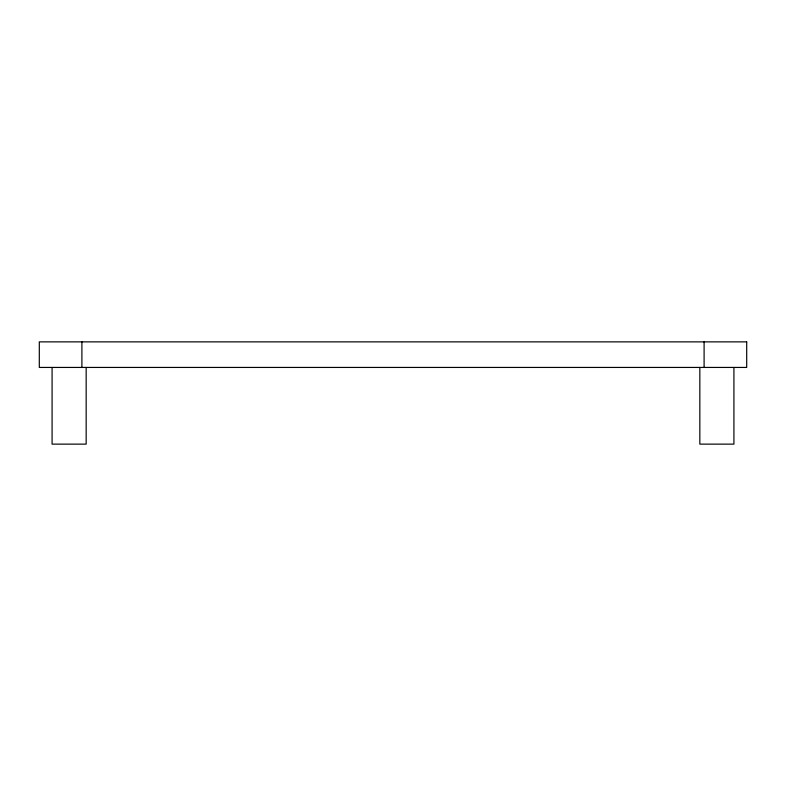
<?xml version="1.0" encoding="UTF-8"?>
<svg xmlns="http://www.w3.org/2000/svg" width="786" height="786" viewBox="0 0 786 786"><rect width="100%" height="100%" fill="white"/><g stroke="black" fill="none" stroke-linecap="round" stroke-linejoin="round"><path stroke-width="1.18" d="M733.918 367.435L733.918 444.129L699.835 444.129L699.835 367.435M704.099 341.871L704.099 367.435M86.165 367.435L86.165 444.129L52.082 444.129L52.082 367.435M81.901 341.871L81.901 367.435M746.7 341.871L39.3 341.871L39.3 367.435L746.7 367.435L746.7 341.871"/></g></svg>
